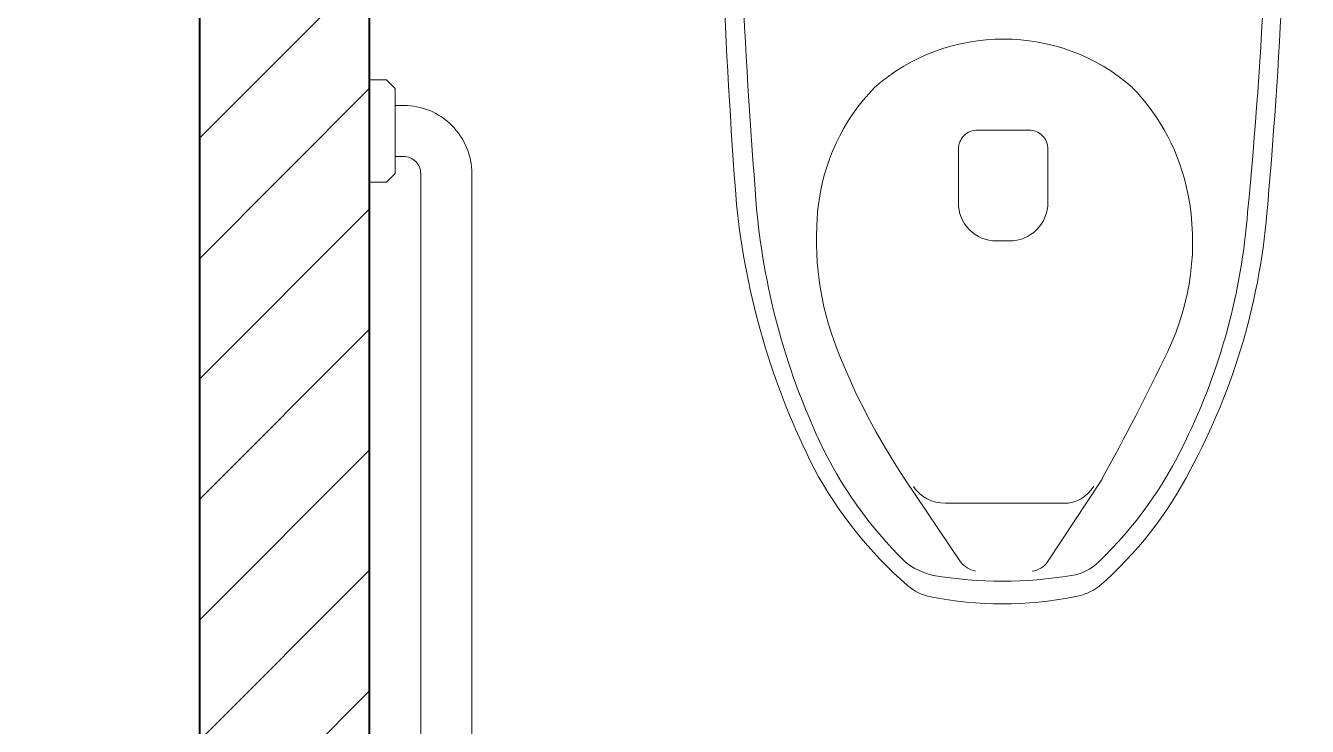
# Model space of a CAD drawing. Header units: inches. Extents: x -2978 to 4308, y -21 to 2608.
# Drawn here: x 2061.18 to 2098.83, y 966.96 to 987.53 of the extents above; entities that cross this region are included whole.
import ezdxf

# ---------------------------------------------------------------- set-up
doc = ezdxf.new("R2010")
doc.units = ezdxf.units.IN
doc.header["$LTSCALE"] = 0.2
doc.header["$MEASUREMENT"] = 0
doc.header["$PDSIZE"] = 8
doc.layers.get('0').update_dxf_attribs({"color": 20, "linetype": 'CONTINUOUS', "lineweight": 40})
doc.layers.get('Defpoints').update_dxf_attribs({"color": 240, "linetype": 'CONTINUOUS', "lineweight": 0})
for name, color, linetype, lineweight in [('Hatches', 8, 'CONTINUOUS', 5), ('Viewed', 150, 'CONTINUOUS', 9), ('Walls', 7, 'CONTINUOUS', 40)]:
    doc.layers.add(name, color=color, linetype=linetype, lineweight=lineweight)
doc.styles.get("Standard").update_dxf_attribs({"font": 'arial.ttf', "width": 0.8})

# ---------------------------------------------------------------- blocks, each defined once
blk = doc.blocks.new('I_PLUMB_GRAB_42IN + PLATE_P')
at = {"color": 0, "linetype": 'ByBlock', "lineweight": -2}
blk.add_line((0.75, 21.75), (0.75, 20.25), dxfattribs=at)
blk.add_lwpolyline([(0.75, 22.25), (0.5, 22.5), (0, 22.5), (0, 19.5), (0.5, 19.5), (0.75, 19.75), (0.75, 20.25), (1, 20.25, -0.414214), (1.5, 19.75), (1.5, -19.75, -0.414214), (1, -20.25), (0.75, -20.25), (0.75, -19.75), (0.5, -19.5), (0, -19.5), (0, -22.5), (0.5, -22.5), (0.75, -22.25), (0.75, -21.75), (1, -21.75, 0.414214), (3, -19.75), (3, 19.75, 0.414214), (1, 21.75), (0.75, 21.75)], format="xyb", close=True, dxfattribs=at)
at = {"layer": 'Defpoints', "color": 0, "linetype": 'ByBlock', "lineweight": -2}
blk.add_point((0, 22.5), dxfattribs=at)
blk = doc.blocks.new('floor plan')
at = {"layer": 'Hatches'}
h = blk.add_hatch(dxfattribs=at)
h.set_pattern_fill('ANSI31', color=256, scale=20, style=0)
h.set_pattern_definition([(45, (267.6333, -330.0607), (-1.767767, 1.767767), [])])
h.paths.add_polyline_path([(70.176, 791.977, 0.887026), (94.004, 791.977), (363.742, 791.978), (363.742, 722.375), (368.742, 722.375), (368.742, 791.978), (369.742, 791.978), (369.742, 908.711), (151.569, 908.711), (151.569, 900.618), (139.742, 900.618), (139.742, 908.711), (32.054, 908.711), (32.054, 900.711), (0, 900.711), (0, 895.711), (60.367, 895.711), (60.367, 900.711), (79.929, 900.711), (79.929, 811.711), (0, 811.711), (0, 805.711), (79.929, 805.711), (79.929, 805.212, 0.278864), (70.633, 796.977), (42.742, 796.977), (42.742, 678.375), (42.742, 547.545), (215.044, 547.545), (363.742, 547.545), (363.742, 365.898), (261.492, 365.898), (261.492, 71.961), (368.742, 71.961), (368.742, 178.773), (385.058, 178.773), (385.058, 183.773), (368.742, 183.773), (368.742, 243.773), (363.117, 243.773), (363.117, 77.586), (267.117, 77.586), (267.117, 288.273), (363.117, 288.273), (363.117, 284.773), (368.742, 284.773), (368.742, 365.898), (368.742, 552.545), (368.742, 622.375), (363.742, 622.375), (363.742, 552.545), (47.742, 552.545), (47.742, 666.375), (145.016, 666.375), (145.016, 601.201), (150.016, 601.201), (150.016, 666.375), (185.038, 666.375), (209.497, 666.375), (209.497, 601.259), (214.497, 601.259), (214.497, 666.375), (298.622, 666.375), (298.622, 601.259), (303.622, 601.259), (303.622, 666.375), (303.746, 666.375), (363.742, 666.375), (363.742, 662.375), (368.742, 662.375), (368.742, 682.375), (363.742, 682.375), (363.742, 678.375), (303.746, 678.375), (303.746, 743.977), (298.746, 743.977), (298.746, 678.375), (214.336, 678.375), (214.336, 742.371), (185.038, 742.371), (185.038, 678.375), (47.742, 678.375), (47.742, 791.977)])
h.paths.add_polyline_path([(85.554, 804.897), (85.554, 900.711), (135.893, 900.711), (135.893, 896.618), (155.569, 896.618), (155.569, 900.711), (360.742, 900.711), (360.742, 797.523), (93.362, 797.523, 0.236234)], flags=16)
h.paths.add_polyline_path([(267.117, 293.898), (267.117, 357.898), (363.117, 357.898), (363.117, 293.898)], flags=16)
h.paths.add_polyline_path([(190.038, 678.375), (190.038, 737.371), (209.336, 737.371), (209.336, 678.375)], flags=16)
at = {"layer": 'Viewed'}
for p, q in [((65.599, 654.403), (67.103, 654.403)), ((65.034, 652.273), (65.034, 653.843)), ((67.663, 653.838), (67.663, 652.278)), ((66.521, 651.147), (66.148, 651.147)), ((65.095, 641.727), (63.463, 644.162)), ((69.251, 644.162), (67.648, 641.727)), ((64.65, 643.449), (68.123, 643.449))]:
    blk.add_line(p, q, dxfattribs=at)
for centre, radius, start, end in [((249.953, 666.752), 191.987, 180.18714, 184.34048), ((265.42, 668.489), 206.962, 180.65462, 184.50816), ((-66.605, 665.597), 140.79, 354.45498, 0.21458), ((-82.622, 665.972), 157.34, 354.98622, 0.05547), ((66.357, 651.318), 5.756, 48.8891, 131.1109), ((66.866, 651.482), 5.988, 135.8228, 174.1618), ((65.708, 651.347), 6.181, 11.095, 44.1772), ((65.594, 653.843), 0.56, 89.465, 180), ((67.103, 653.843), 0.56, 359.4171, 90), ((64.513, 651.113), 7.399, 334.2995, 11.095), ((80.582, 654.495), 22.182, 185.8816, 206.8636), ((79.478, 653.95), 20.453, 184.8465, 205.0924), ((69.711, 651.191), 8.847, 174.1618, 201.3989), ((66.148, 652.261), 1.114, 179.4143, 270), ((66.532, 652.278), 1.131, 269.4704, 0), ((55.123, 653.396), 18.458, 333.9017, 355.6415), ((54.811, 653.622), 19.356, 331.6113, 355.8517), ((79.905, 655.186), 19.796, 201.3989, 213.8399), ((2.292, 681.058), 76.451, 331.14404, 334.29952), ((72.021, 650.462), 12.221, 205.1097, 225.5926), ((60.869, 650.361), 11.964, 313.8386, 334.847), ((71.388, 650.143), 12.016, 208.1638, 229.239), ((61.584, 649.713), 11.54, 311.0912, 332.6955), ((64.65, 644.585), 1.135, 214.2464, 270), ((68.123, 644.487), 1.038, 270, 329.0982), ((64.732, 643.287), 2.003, 230.9403, 257.5022), ((65.684, 642.203), 0.757, 218.9764, 259.0749), ((67.147, 642.057), 0.599, 275.304, 326.6446), ((68.172, 642.698), 1.379, 277.6445, 315.5048), ((64.467, 642.039), 1.36, 227.1839, 259.6668), ((66.327, 653.433), 12.27, 260.4841, 279.5159), ((66.33, 651.542), 11.044, 259.0024, 280.9976), ((68.143, 642.397), 1.721, 279.8129, 306.6017)]:
    blk.add_arc(centre, radius, start, end, dxfattribs=at)
at = {"layer": 'Walls'}
for p, q in [((42.742, 678.375), (42.742, 547.545)), ((47.742, 552.545), (47.742, 666.375))]:
    blk.add_line(p, q, dxfattribs=at)
at = {"layer": 'Viewed'}
blk.add_blockref('I_PLUMB_GRAB_42IN + PLATE_P', (47.742, 633.375), dxfattribs=at)
at = {"layer": 'Viewed', "flags": 8}
for tag, p in [('MODELNUMBER', (65.834, 678.562)), ('TRADENAME', (65.836, 678.562)), ('PRODUCT', (65.838, 678.562)), ('MATERIAL', (65.839, 678.562)), ('MODELNUMBER', (127.691, 678.42)), ('TRADENAME', (127.693, 678.42)), ('PRODUCT', (127.695, 678.42)), ('MATERIAL', (127.696, 678.42)), ('MODELNUMBER', (166.209, 678.375)), ('TRADENAME', (166.211, 678.375)), ('PRODUCT', (166.213, 678.375)), ('MATERIAL', (166.214, 678.375))]:
    blk.add_attdef(tag, p, '', height=0.001, rotation=90, dxfattribs=at)
at = {"layer": 'Viewed', "text_generation_flag": 4, "flags": 8}
for tag, p in [('MODELNUMBER', (66.343, 666.187)), ('TRADENAME', (66.344, 666.187)), ('PRODUCT', (66.346, 666.187)), ('MATERIAL', (66.348, 666.187)), ('MODELNUMBER', (128.188, 666.179)), ('TRADENAME', (128.19, 666.179)), ('PRODUCT', (128.191, 666.179)), ('MATERIAL', (128.193, 666.179))]:
    blk.add_attdef(tag, p, '', height=0.001, rotation=270, dxfattribs=at)

msp = doc.modelspace()

# ---------------------------------------------------------------- block references
at = {"layer": 'Walls'}
msp.add_blockref('floor plan', (2023.544, 330.061), dxfattribs=at)

doc.saveas('drawing.dxf')
